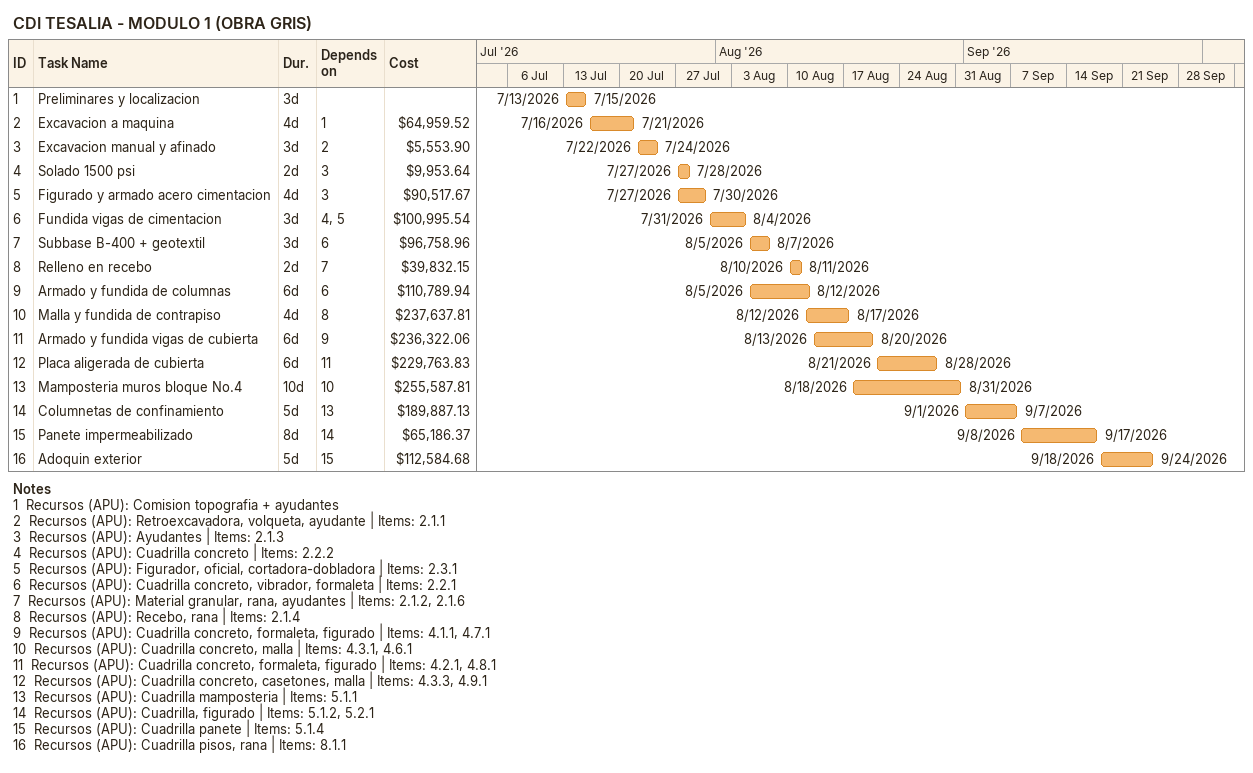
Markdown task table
CDI TESALIA - MODULO 1 (OBRA GRIS)

| ID | Task | Duration | Start | Finish | Predecessors | Cost ($) |
|---|---|---|---|---|---|---|
| 1 | Preliminares y localizacion | 3d | 2026-07-13 | 2026-07-15 |  |  |
| 2 | Excavacion a maquina | 4d | 2026-07-16 | 2026-07-21 | 1 | 64959.52 |
| 3 | Excavacion manual y afinado | 3d | 2026-07-22 | 2026-07-24 | 2 | 5553.90 |
| 4 | Solado 1500 psi | 2d | 2026-07-27 | 2026-07-28 | 3 | 9953.64 |
| 5 | Figurado y armado acero cimentacion | 4d | 2026-07-27 | 2026-07-30 | 3 | 90517.67 |
| 6 | Fundida vigas de cimentacion | 3d | 2026-07-31 | 2026-08-04 | 4, 5 | 100995.54 |
| 7 | Subbase B-400 + geotextil | 3d | 2026-08-05 | 2026-08-07 | 6 | 96758.96 |
| 8 | Relleno en recebo | 2d | 2026-08-10 | 2026-08-11 | 7 | 39832.15 |
| 9 | Armado y fundida de columnas | 6d | 2026-08-05 | 2026-08-12 | 6 | 110789.94 |
| 10 | Malla y fundida de contrapiso | 4d | 2026-08-12 | 2026-08-17 | 8 | 237637.81 |
| 11 | Armado y fundida vigas de cubierta | 6d | 2026-08-13 | 2026-08-20 | 9 | 236322.06 |
| 12 | Placa aligerada de cubierta | 6d | 2026-08-21 | 2026-08-28 | 11 | 229763.83 |
| 13 | Mamposteria muros bloque No.4 | 10d | 2026-08-18 | 2026-08-31 | 10 | 255587.81 |
| 14 | Columnetas de confinamiento | 5d | 2026-09-01 | 2026-09-07 | 13 | 189887.13 |
| 15 | Panete impermeabilizado | 8d | 2026-09-08 | 2026-09-17 | 14 | 65186.37 |
| 16 | Adoquin exterior | 5d | 2026-09-18 | 2026-09-24 | 15 | 112584.68 |

Notes
- 1: Recursos (APU): Comision topografia + ayudantes
- 2: Recursos (APU): Retroexcavadora, volqueta, ayudante | Items: 2.1.1
- 3: Recursos (APU): Ayudantes | Items: 2.1.3
- 4: Recursos (APU): Cuadrilla concreto | Items: 2.2.2
- 5: Recursos (APU): Figurador, oficial, cortadora-dobladora | Items: 2.3.1
- 6: Recursos (APU): Cuadrilla concreto, vibrador, formaleta | Items: 2.2.1
- 7: Recursos (APU): Material granular, rana, ayudantes | Items: 2.1.2, 2.1.6
- 8: Recursos (APU): Recebo, rana | Items: 2.1.4
- 9: Recursos (APU): Cuadrilla concreto, formaleta, figurado | Items: 4.1.1, 4.7.1
- 10: Recursos (APU): Cuadrilla concreto, malla | Items: 4.3.1, 4.6.1
- 11: Recursos (APU): Cuadrilla concreto, formaleta, figurado | Items: 4.2.1, 4.8.1
- 12: Recursos (APU): Cuadrilla concreto, casetones, malla | Items: 4.3.3, 4.9.1
- 13: Recursos (APU): Cuadrilla mamposteria | Items: 5.1.1
- 14: Recursos (APU): Cuadrilla, figurado | Items: 5.1.2, 5.2.1
- 15: Recursos (APU): Cuadrilla panete | Items: 5.1.4
- 16: Recursos (APU): Cuadrilla pisos, rana | Items: 8.1.1
